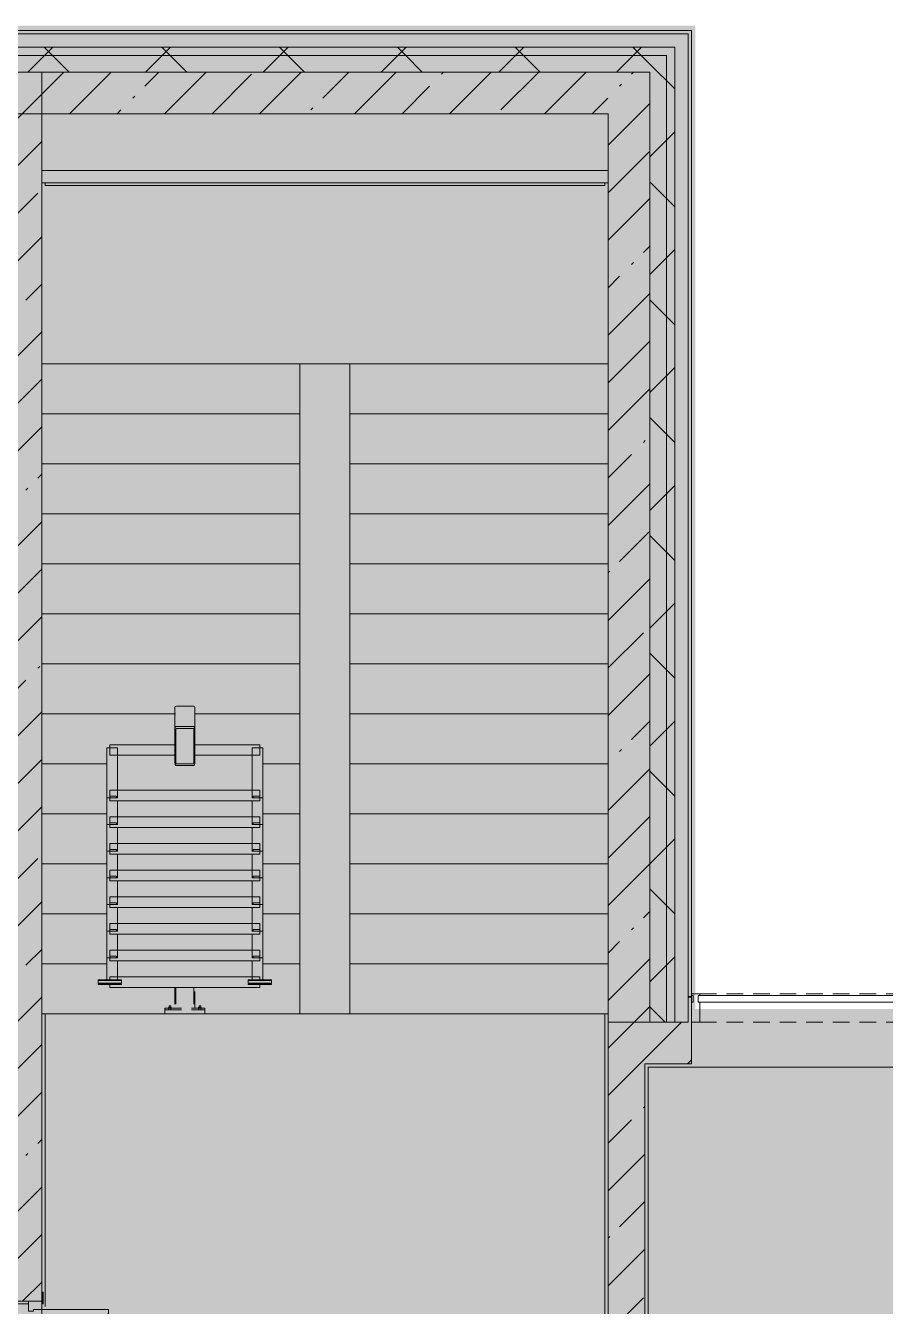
# Model space of a CAD drawing. Header units: millimetres. Extents: x 81469 to 281789, y -8553 to 29000.
# Drawn here: x 241918 to 247080, y 19695 to 27379 of the extents above; entities that cross this region are included whole.
import ezdxf

# ---------------------------------------------------------------- set-up
doc = ezdxf.new("R2010")
doc.units = ezdxf.units.MM
doc.linetypes.add('200_ШТРИХ__ш1_п0_6_', pattern=[160, 100, -60])
doc.layers.add('A-DETL-GENF-2', color=7, linetype='Continuous', lineweight=9, true_color=0xc0c0c0, transparency=0.4)
for name, color, linetype, lineweight in [('A-DETL-MBND', 7, '200_ШТРИХ__ш1_п0_6_', 9), ('A-GLAZ-3', 7, 'Continuous', 5), ('A-GLAZ-CWMG-2', 7, 'Continuous', 5), ('A-WALL-4', 7, 'Continuous', 5), ('I-WALL-2', 7, 'Continuous', 5)]:
    doc.layers.add(name, color=color, linetype=linetype, lineweight=lineweight)
for name, color, linetype, lineweight, true_color in [('A-DOOR-1', 7, 'Continuous', 5, 0xb7b7b7), ('A-DOOR-2', 7, 'Continuous', 5, 0xe2e2e2), ('A-DOOR-FRAM-1', 7, 'Continuous', 5, 0xe2e2e2), ('A-DOOR-FRAM-2', 7, 'Continuous', 5, 0xb7b7b7), ('A-FLOR-2', 7, 'Continuous', 5, 0xb7b7b7), ('A-GENM-2', 7, 'Continuous', 5, 0x737373), ('A-GLAZ-CWMG-3', 7, 'Continuous', 5, 0x737373), ('A-WALL-5', 7, 'Continuous', 5, 0x737373), ('A-WALL-6', 7, 'Continuous', 9, 0x737373), ('I-WALL-3', 7, 'Continuous', 5, 0x737373), ('S-STRS-1', 7, 'Continuous', 5, 0x737373)]:
    doc.layers.add(name, color=color, linetype=linetype, lineweight=lineweight, true_color=true_color)
pattern_1 = [(45, (152605.2, 0), (-353.5534, 353.5534), []), (135, (152605.2, 0), (-353.5534, -353.5534), [])]
pattern_2 = [(45, (152605.2, 0), (-285.1231, 285.1231), []), (45, (152890.3, 0), (-285.1231, 285.1231), [504.031, -100.806, 16.764, -84.042])]

# ---------------------------------------------------------------- blocks, each defined once
blk = doc.blocks.new('110_Дверь_СКБ_2Ст - Д-1_л_Лестничная клетка EIS60 2-32359692-3_5_3_птичка')
at = {"layer": 'A-DOOR-2'}
for points in [[(662.5, 125), (662.5, 1025), (612.5, 1025), (612.5, 125)], [(-587.5, 525), (-637.5, 525), (-637.5, 125), (-587.5, 125)], [(712.5, -125), (712.5, 45), (697.5, 45), (697.5, -125)]]:
    blk.add_hatch(color=256, dxfattribs=at).paths.add_polyline_path(points)
h = blk.add_hatch(color=256, dxfattribs=at)
h.paths.add_polyline_path([(712.5, 125), (662.5, 125), (662.5, 75), (652.5, 75), (652.5, 45), (712.5, 45)])
h.paths.add_polyline_path([(-627.5, 45), (-627.5, 75), (-637.5, 75), (-637.5, 125), (-687.5, 125), (-687.5, 45)])
at = {"layer": 'A-DOOR-FRAM-1'}
for points in [[(-672.5, 125), (-672.5, 133), (-742.5, 133), (-742.5, 125)], [(767.5, 125), (767.5, 133), (697.5, 133), (697.5, 125)], [(-672.5, -125), (-672.5, 45), (-687.5, 45), (-687.5, -125)], [(-672.5, -133), (-672.5, -125), (-742.5, -125), (-742.5, -133)], [(767.5, -133), (767.5, -125), (697.5, -125), (697.5, -133)]]:
    blk.add_hatch(color=256, dxfattribs=at).paths.add_polyline_path(points)
at = {"layer": 'A-DOOR-1'}
for p, q in [((662.5, 1025), (612.5, 1025)), ((612.5, 1025), (612.5, 125)), ((662.5, 125), (662.5, 1025)), ((-637.5, 525), (-637.5, 125)), ((-587.5, 525), (-637.5, 525)), ((-587.5, 125), (-587.5, 525)), ((-637.5, 125), (-587.5, 125)), ((612.5, 125), (662.5, 125))]:
    blk.add_line(p, q, dxfattribs=at)
for centre, radius, start, end in [((662.5, 125), 900, 90, 180), ((-637.5, 125), 400, 360, 90)]:
    blk.add_arc(centre, radius, start, end, dxfattribs=at)
at = {"layer": 'A-DOOR-FRAM-2'}
for p, q in [((-672.5, 133), (-742.5, 133)), ((-742.5, 133), (-742.5, 125)), ((-742.5, 125), (-672.5, 125)), ((-637.5, 125), (-687.5, 125)), ((-687.5, 125), (-687.5, 45)), ((-672.5, 125), (-672.5, 133)), ((-637.5, 75), (-637.5, 125)), ((662.5, 125), (662.5, 75)), ((712.5, 125), (662.5, 125)), ((767.5, 133), (697.5, 133)), ((697.5, 133), (697.5, 125)), ((697.5, 125), (767.5, 125)), ((712.5, 45), (712.5, 125)), ((767.5, 125), (767.5, 133)), ((-687.5, 45), (-627.5, 45)), ((-672.5, 45), (-687.5, 45)), ((-687.5, 45), (-687.5, -125)), ((-672.5, -125), (-672.5, 45)), ((-627.5, 75), (-637.5, 75)), ((-627.5, 45), (-627.5, 75)), ((662.5, 75), (652.5, 75)), ((652.5, 75), (652.5, 45)), ((652.5, 45), (712.5, 45)), ((712.5, 45), (697.5, 45)), ((697.5, 45), (697.5, -125)), ((712.5, -125), (712.5, 45)), ((-672.5, -125), (-742.5, -125)), ((-742.5, -125), (-742.5, -133)), ((-742.5, -133), (-672.5, -133)), ((-687.5, -125), (-672.5, -125)), ((-672.5, -133), (-672.5, -125)), ((697.5, -125), (712.5, -125)), ((767.5, -125), (697.5, -125)), ((697.5, -125), (697.5, -133)), ((697.5, -133), (767.5, -133)), ((767.5, -133), (767.5, -125))]:
    blk.add_line(p, q, dxfattribs=at)
blk = doc.blocks.new('PNS_Панель прямоугольная - Нр_Стекло - 40мм-22855911-3_5_3_птичка')
at = {"layer": 'A-GLAZ-3'}
h = blk.add_hatch(dxfattribs=at)
h.set_pattern_fill('FP_124', color=256, style=0, pattern_type=2)
h.set_pattern_definition([(45, (-94620, -21060), (-1414.214, 1414.214), [1000, -3000]), (45, (-95620, -21560), (-1414.214, 1414.214), [3000, -1000]), (45, (-93620, -22060), (-1414.214, 1414.214), [1000, -3000])])
h.paths.add_polyline_path([(770, -40), (770, 0), (-770, 0), (-770, -40), (760, -40)])
for p, q in [((-770, 0), (770, 0)), ((760, 0), (-770, 0)), ((-760, -40), (760, -40))]:
    blk.add_line(p, q, dxfattribs=at)
blk = doc.blocks.new('Прямоугольный импост - Импост структурный с накладкой - 170мм-22855901-3_5_3_птичка')
at = {"layer": 'A-DETL-MBND'}
for p, q in [((93360, 21560), (93360, 21570)), ((93360, 21570), (94880, 21570)), ((93360, 21400), (94880, 21400))]:
    blk.add_line(p, q, dxfattribs=at)
blk = doc.blocks.new('Анкер клиновой - Анкер клиновой МКТ В 10-10-16_85-22193208-3_5_3_птичка')
at = {"layer": 'A-DETL-MBND'}
for p, q in [((122191.4, 13788), (122191.4, 13784)), ((122207.4, 13788), (122191.4, 13788)), ((122191.4, 13788), (122207.4, 13788)), ((122194.4, 13798), (122194.4, 13784)), ((122204.4, 13798), (122194.4, 13798)), ((122194.4, 13798), (122204.4, 13798)), ((122204.4, 13784), (122204.4, 13798)), ((122207.4, 13784), (122207.4, 13788))]:
    blk.add_line(p, q, dxfattribs=at)
blk = doc.blocks.new('ОМ_Полоса_Трапеция прямоугольная_Прокат_ГОСТ 103-2006 - ОМ_Полоса_Трапеция прямоугольная_Прокат_ГОСТ 103-2006-21111644-3_5_3_птичка')
at = {"layer": 'A-GENM-2'}
for p, q in [((122699.4, 15046.5), (122699.4, 15056.5)), ((122699.4, 15056.5), (122739.4, 15056.5)), ((122739.4, 15046.5), (122699.4, 15046.5)), ((122739.4, 15056.5), (122739.4, 15046.5))]:
    blk.add_line(p, q, dxfattribs=at)
blk = doc.blocks.new('ОМ_Полоса_Трапеция прямоугольная_Прокат_ГОСТ 103-2006 - ОМ_Полоса_Трапеция прямоугольная_Прокат_ГОСТ 103-2006-V69-3_5_3_птичка')
at = {"layer": 'A-GENM-2'}
for p, q in [((122699.4, 14416.5), (122699.4, 14406.5)), ((122739.4, 14416.5), (122699.4, 14416.5)), ((122699.4, 14406.5), (122739.4, 14406.5)), ((122739.4, 14406.5), (122739.4, 14416.5))]:
    blk.add_line(p, q, dxfattribs=at)
blk = doc.blocks.new('ОМ_Полоса_Трапеция прямоугольная_Прокат_ГОСТ 103-2006 - ОМ_Полоса_Трапеция прямоугольная_Прокат_ГОСТ 103-2006-V70-3_5_3_птичка')
at = {"layer": 'A-GENM-2'}
for p, q in [((122699.4, 14256.5), (122699.4, 14246.5)), ((122739.4, 14256.5), (122699.4, 14256.5)), ((122699.4, 14246.5), (122739.4, 14246.5)), ((122739.4, 14246.5), (122739.4, 14256.5))]:
    blk.add_line(p, q, dxfattribs=at)
blk = doc.blocks.new('ОМ_Полоса_Трапеция прямоугольная_Прокат_ГОСТ 103-2006 - ОМ_Полоса_Трапеция прямоугольная_Прокат_ГОСТ 103-2006-V71-3_5_3_птичка')
at = {"layer": 'A-GENM-2'}
for p, q in [((122699.4, 14096.5), (122699.4, 14086.5)), ((122739.4, 14096.5), (122699.4, 14096.5)), ((122699.4, 14086.5), (122739.4, 14086.5)), ((122739.4, 14086.5), (122739.4, 14096.5))]:
    blk.add_line(p, q, dxfattribs=at)
blk = doc.blocks.new('ОМ_Полоса_Прокат_ГОСТ 103-2006 - ОМ_Полоса_Прокат_ГОСТ 103-2006-22193251-3_5_3_птичка')
at = {"layer": 'A-GENM-2'}
for p, q in [((122809.4, 13929.5), (122669.4, 13929.5)), ((122669.4, 13929.5), (122669.4, 13926.5)), ((122669.4, 13926.5), (122809.4, 13926.5)), ((122809.4, 13926.5), (122809.4, 13929.5))]:
    blk.add_line(p, q, dxfattribs=at)
blk = doc.blocks.new('ОМ_Полоса_Прокат_ГОСТ 103-2006 - ОМ_Полоса_Прокат_ГОСТ 103-2006-22193252-3_5_3_птичка')
at = {"layer": 'A-GENM-2'}
for p, q in [((122669.4, 13954.2), (122669.4, 13950.8)), ((122809.4, 13954.2), (122669.4, 13954.2)), ((122669.4, 13950.8), (122809.4, 13950.8)), ((122669.4, 13933.9), (122669.4, 13950.8)), ((122809.4, 13933.9), (122669.4, 13933.9)), ((122809.4, 13950.8), (122809.4, 13954.2)), ((122809.4, 13950.8), (122809.4, 13933.9))]:
    blk.add_line(p, q, dxfattribs=at)
blk = doc.blocks.new('ОМ_Полоса_Трапеция прямоугольная_Прокат_ГОСТ 103-2006 - ОМ_Полоса_Трапеция прямоугольная_Прокат_ГОСТ 103-2006-21111686-3_5_3_птичка')
at = {"layer": 'A-GENM-2'}
for p, q in [((121839.4, 15056.5), (121879.4, 15056.5)), ((121839.4, 15046.5), (121839.4, 15056.5)), ((121879.4, 15046.5), (121839.4, 15046.5)), ((121879.4, 15056.5), (121879.4, 15046.5))]:
    blk.add_line(p, q, dxfattribs=at)
blk = doc.blocks.new('ОМ_Полоса_Трапеция прямоугольная_Прокат_ГОСТ 103-2006 - ОМ_Полоса_Трапеция прямоугольная_Прокат_ГОСТ 103-2006-V72-3_5_3_птичка')
at = {"layer": 'A-GENM-2'}
for p, q in [((121879.4, 14416.5), (121839.4, 14416.5)), ((121839.4, 14416.5), (121839.4, 14406.5)), ((121839.4, 14406.5), (121879.4, 14406.5)), ((121879.4, 14406.5), (121879.4, 14416.5))]:
    blk.add_line(p, q, dxfattribs=at)
blk = doc.blocks.new('ОМ_Полоса_Трапеция прямоугольная_Прокат_ГОСТ 103-2006 - ОМ_Полоса_Трапеция прямоугольная_Прокат_ГОСТ 103-2006-V73-3_5_3_птичка')
at = {"layer": 'A-GENM-2'}
for p, q in [((121879.4, 14256.5), (121839.4, 14256.5)), ((121839.4, 14256.5), (121839.4, 14246.5)), ((121839.4, 14246.5), (121879.4, 14246.5)), ((121879.4, 14246.5), (121879.4, 14256.5))]:
    blk.add_line(p, q, dxfattribs=at)
blk = doc.blocks.new('ОМ_Полоса_Трапеция прямоугольная_Прокат_ГОСТ 103-2006 - ОМ_Полоса_Трапеция прямоугольная_Прокат_ГОСТ 103-2006-V74-3_5_3_птичка')
at = {"layer": 'A-GENM-2'}
for p, q in [((121879.4, 14096.5), (121839.4, 14096.5)), ((121839.4, 14096.5), (121839.4, 14086.5)), ((121839.4, 14086.5), (121879.4, 14086.5)), ((121879.4, 14086.5), (121879.4, 14096.5))]:
    blk.add_line(p, q, dxfattribs=at)
blk = doc.blocks.new('ОМ_Полоса_Прокат_ГОСТ 103-2006 - ОМ_Полоса_Прокат_ГОСТ 103-2006-22193295-3_5_3_птичка')
at = {"layer": 'A-GENM-2'}
for p, q in [((121909.4, 13929.5), (121769.4, 13929.5)), ((121769.4, 13929.5), (121769.4, 13926.5)), ((121769.4, 13926.5), (121909.4, 13926.5)), ((121909.4, 13926.5), (121909.4, 13929.5))]:
    blk.add_line(p, q, dxfattribs=at)
blk = doc.blocks.new('ОМ_Полоса_Прокат_ГОСТ 103-2006 - ОМ_Полоса_Прокат_ГОСТ 103-2006-22193296-3_5_3_птичка')
at = {"layer": 'A-GENM-2'}
for p, q in [((121909.4, 13954.2), (121769.4, 13954.2)), ((121769.4, 13954.2), (121769.4, 13950.8)), ((121769.4, 13950.8), (121909.4, 13950.8)), ((121769.4, 13933.9), (121769.4, 13950.8)), ((121909.4, 13933.9), (121769.4, 13933.9)), ((121909.4, 13950.8), (121909.4, 13954.2)), ((121909.4, 13950.8), (121909.4, 13933.9))]:
    blk.add_line(p, q, dxfattribs=at)
blk = doc.blocks.new('ОМ_Нижняя опорная пятка1 - ОМ_Нижняя опорная пятка-21111576-3_5_3_птичка')
at = {"layer": 'A-DETL-MBND'}
for p, q in [((-96, -10), (-96, 0)), ((-84, -10), (-84, 0)), ((84, -10), (84, 0)), ((96, -10), (96, 0))]:
    blk.add_line(p, q, dxfattribs=at)
blk = doc.blocks.new('ОМ_Труба_ГОСТ 8639-82 - ОМ_Труба_ГОСТ 8639-82-21111694-3_5_3_птичка')
at = {"layer": 'A-GENM-2'}
for p, q in [((122229.4, 15590.5), (122229.4, 15456.5)), ((122238.4, 15595.1), (122340.4, 15595.1)), ((122349.4, 15456.5), (122349.4, 15590.5)), ((122229.4, 15256.4), (122229.4, 15456.5)), ((122235.4, 15456.5), (122235.4, 15256.4)), ((122238.4, 15474.2), (122340.4, 15474.2)), ((122340.4, 15462.4), (122238.4, 15462.4)), ((122343.4, 15256.4), (122343.4, 15456.5)), ((122349.4, 15456.5), (122349.4, 15256.4)), ((122238.4, 15250.5), (122340.4, 15250.5)), ((122340.4, 15238.8), (122238.4, 15238.8))]:
    blk.add_line(p, q, dxfattribs=at)
at = {"layer": 'A-GENM-2', "flags": 128}
for points in [[(122229.4, 15456.5), (122229.6, 15460), (122230.1, 15463.3), (122231, 15466.3), (122232.1, 15469), (122233.4, 15471.2), (122235, 15472.8), (122236.7, 15473.8), (122238.4, 15474.2)], [(122238.4, 15462.4), (122237.9, 15462.3), (122237.3, 15461.9), (122236.8, 15461.4), (122236.3, 15460.7), (122235.9, 15459.8), (122235.7, 15458.8), (122235.5, 15457.7), (122235.4, 15456.5)], [(122340.4, 15474.2), (122342.2, 15473.8), (122343.9, 15472.8), (122345.4, 15471.2), (122346.8, 15469), (122347.9, 15466.3), (122348.8, 15463.3), (122349.3, 15460), (122349.4, 15456.5)], [(122343.4, 15456.5), (122343.4, 15457.7), (122343.2, 15458.8), (122342.9, 15459.8), (122342.6, 15460.7), (122342.1, 15461.4), (122341.6, 15461.9), (122341, 15462.3), (122340.4, 15462.4)], [(122238.4, 15238.8), (122236.7, 15239.1), (122235, 15240.1), (122233.4, 15241.8), (122232.1, 15243.9), (122231, 15246.6), (122230.1, 15249.7), (122229.6, 15253), (122229.4, 15256.4)], [(122235.4, 15256.4), (122235.5, 15255.3), (122235.7, 15254.2), (122235.9, 15253.2), (122236.3, 15252.3), (122236.8, 15251.5), (122237.3, 15251), (122237.9, 15250.7), (122238.4, 15250.5)], [(122349.4, 15256.4), (122349.3, 15253), (122348.8, 15249.7), (122347.9, 15246.6), (122346.8, 15243.9), (122345.4, 15241.8), (122343.9, 15240.1), (122342.2, 15239.1), (122340.4, 15238.8)], [(122340.4, 15250.5), (122341, 15250.7), (122341.6, 15251), (122342.1, 15251.5), (122342.6, 15252.3), (122342.9, 15253.2), (122343.2, 15254.2), (122343.4, 15255.3), (122343.4, 15256.4)]]:
    blk.add_lwpolyline(points, dxfattribs=at)
at = {"layer": 'A-GENM-2'}
for centre, major_axis, start_param, end_param in [((122238.4, 15590.5), (9, 0), 1.570796, 3.141593), ((122238.4, 15538.5), (9, 0), 3.141593, 3.665191), ((122340.4, 15590.5), (9, 0), 0, 1.570796), ((122340.4, 15538.5), (-9, 0), 2.617994, 3.141593)]:
    blk.add_ellipse(centre, major_axis=major_axis, ratio=0.509802, start_param=start_param, end_param=end_param, dxfattribs=at)
blk = doc.blocks.new('ОМ_Уголок_ГОСТ 8509-93 - ОМ_Уголок_ГОСТ 8509-93-22194532-3_5_3_птичка')
at = {"layer": 'A-GENM-2'}
for p, q in [((0, 45.2), (0, -17.8)), ((390, 45.2), (0, 45.2)), ((900, 45.2), (510, 45.2)), ((900, -17.8), (900, 45.2)), ((0, -17.8), (390, -17.8)), ((510, -17.8), (900, -17.8))]:
    blk.add_line(p, q, dxfattribs=at)
blk = doc.blocks.new('ОМ_Уголок_ГОСТ 8509-93 - ОМ_Уголок_ГОСТ 8509-93-V75-3_5_3_птичка')
at = {"layer": 'A-GENM-2'}
for p, q in [((0, 45.2), (0, -17.8)), ((900, 45.2), (0, 45.2)), ((900, -17.8), (900, 45.2)), ((0, -17.8), (900, -17.8))]:
    blk.add_line(p, q, dxfattribs=at)
blk = doc.blocks.new('ОМ_Уголок_ГОСТ 8509-93 - ОМ_Уголок_ГОСТ 8509-93-22194533-3_5_3_птичка')
at = {"layer": 'A-GENM-2'}
for p, q in [((0, 45.2), (0, -17.8)), ((300, 45.2), (0, 45.2)), ((300, -17.8), (300, 45.2)), ((0, -17.8), (300, -17.8))]:
    blk.add_line(p, q, dxfattribs=at)
blk = doc.blocks.new('ОМ_Уголок_ГОСТ 8509-93 - ОМ_Уголок_ГОСТ 8509-93-V76-3_5_3_птичка')
at = {"layer": 'A-GENM-2'}
for p, q in [((0, 45.2), (0, -17.8)), ((142.2, 45.2), (0, 45.2)), ((0, -17.8), (160, -17.8))]:
    blk.add_line(p, q, dxfattribs=at)
blk = doc.blocks.new('ОМ_Уголок_ГОСТ 8509-93 - ОМ_Уголок_ГОСТ 8509-93-V77-3_5_3_птичка')
at = {"layer": 'A-GENM-2'}
for p, q in [((300, 45.2), (157.8, 45.2)), ((300, -17.8), (300, 45.2)), ((140, -17.8), (300, -17.8))]:
    blk.add_line(p, q, dxfattribs=at)
blk = doc.blocks.new('ОМ_Уголок_ГОСТ 8509-93 - ОМ_Уголок_ГОСТ 8509-93-V125-3_5_3_птичка')
at = {"layer": 'A-GENM-2'}
for p, q in [((0, 45.2), (0, 27.8)), ((900, 45.2), (0, 45.2)), ((0, 7.4), (0, -17.8)), ((900, 27.8), (900, 45.2)), ((900, -17.8), (900, 6.6)), ((0, -17.8), (900, -17.8))]:
    blk.add_line(p, q, dxfattribs=at)
blk = doc.blocks.new('ОМ_Уголок_ГОСТ 8509-93 - ОМ_Уголок_ГОСТ 8509-93-V126-3_5_3_птичка')
at = {"layer": 'A-GENM-2'}
for p, q in [((0, 45.2), (0, -17.8)), ((6.6, 45.2), (0, 45.2)), ((142.2, 45.2), (27.8, 45.2)), ((0, -17.8), (6.6, -17.8)), ((27.8, -17.8), (160, -17.8))]:
    blk.add_line(p, q, dxfattribs=at)
blk = doc.blocks.new('ОМ_Уголок_ГОСТ 8509-93 - ОМ_Уголок_ГОСТ 8509-93-V80-3_5_3_птичка')
at = {"layer": 'A-GENM-2'}
for p, q in [((272.2, 45.2), (157.8, 45.2)), ((300, 45.2), (292.6, 45.2)), ((300, -17.8), (300, 45.2)), ((140, -17.8), (272.2, -17.8)), ((292.6, -17.8), (300, -17.8))]:
    blk.add_line(p, q, dxfattribs=at)
blk = doc.blocks.new('ОМ_Труба_ГОСТ 8639-82 - ОМ_Труба_ГОСТ 8639-82-21111710-3_5_3_птичка')
at = {"layer": 'A-DETL-MBND'}
for p, q in [((122229.4, 13908.7), (122229.4, 13784)), ((122235.4, 13908.7), (122235.4, 13784)), ((122343.4, 13908.7), (122343.4, 13784)), ((122349.4, 13784), (122349.4, 13908.7))]:
    blk.add_line(p, q, dxfattribs=at)
blk = doc.blocks.new('ОМ_Уголок_ГОСТ 8510-86 - ОМ_Уголок_ГОСТ 8510-86-21111720-3_5_3_птичка')
at = {"layer": 'A-DETL-MBND'}
for p, q in [((0, 34), (0, 0)), ((0, 10), (240, 10)), ((0, 0), (240, 0)), ((240, 0), (240, 34))]:
    blk.add_line(p, q, dxfattribs=at)
blk = doc.blocks.new('Прямоугольный импост - Импост структурный с накладкой - 170мм-22854979-3_5_3_птичка')
at = {"layer": 'A-GLAZ-CWMG-2'}
for p, q in [((-50, 81), (-50, 40)), ((-50, 40), (-40, 40)), ((-40, 0), (-50, 0)), ((-50, 0), (-50, -10)), ((-40, 40), (-40, 0)), ((-50, -10), (-23, -10))]:
    blk.add_line(p, q, dxfattribs=at)
at = {"layer": 'A-GLAZ-CWMG-3'}
for p, q in [((0, 160), (-50, 160)), ((-50, 160), (-50, 81)), ((0, 40), (0, 160)), ((-10, 0), (-10, 40)), ((-10, 40), (0, 40)), ((0, 0), (-10, 0)), ((0, -10), (0, 0)), ((-23, -10), (0, -10))]:
    blk.add_line(p, q, dxfattribs=at)
blk = doc.blocks.new('Зашивка приборов отопления39 - Зашивка приборов отопления-33325432-3_5_3_птичка')
at = {"layer": 'A-WALL-5'}
for p, q in [((120704.7, 17931.2), (124104.7, 17931.2)), ((124104.7, 17931.2), (120704.7, 17931.2)), ((120704.7, 17856.2), (124104.7, 17856.2))]:
    blk.add_line(p, q, dxfattribs=at)

msp = doc.modelspace()

# ---------------------------------------------------------------- hatches: boundary and pattern name
at = {"layer": 'A-DETL-GENF-2'}
msp.add_hatch(color=256, dxfattribs=at).paths.add_polyline_path([(277838.2, -258), (277838.2, 21479), (245938.2, 21479), (245938.2, 27379), (237175.2, 27379), (237175.2, 10208.3), (241815.2, 10208.3), (241815.2, -258), (276592.8, -258)])
at = {"layer": 'A-WALL-4'}
h = msp.add_hatch(dxfattribs=at)
h.set_pattern_fill('FP_60', color=256, style=0, pattern_type=2)
h.set_pattern_definition(pattern_1)
h.paths.add_polyline_path([(245765.2, 27200), (245815.2, 27200), (245815.2, 27250), (237175.2, 27250), (237175.2, 27200), (244897.8, 27200)])
h = msp.add_hatch(dxfattribs=at)
h.set_pattern_fill('FP_60', color=256, style=0, pattern_type=2)
h.set_pattern_definition(pattern_1)
h.paths.add_polyline_path([(245665.2, 27100), (245765.2, 27100), (245765.2, 27200), (237175.2, 27200), (237175.2, 27100), (244897.8, 27100)])
h = msp.add_hatch(dxfattribs=at)
h.set_pattern_fill('FP_60', color=256, style=0, pattern_type=2)
h.set_pattern_definition(pattern_1)
h.paths.add_polyline_path([(245765.2, 21400), (245815.2, 21400), (245815.2, 27200), (245765.2, 27200), (245765.2, 21479)])
h = msp.add_hatch(dxfattribs=at)
h.set_pattern_fill('FP_60', color=256, style=0, pattern_type=2)
h.set_pattern_definition(pattern_1)
h.paths.add_polyline_path([(245665.2, 21400), (245765.2, 21400), (245765.2, 27100), (245665.2, 27100), (245665.2, 21479)])
h = msp.add_hatch(dxfattribs=at)
h.set_pattern_fill('FP_60', color=256, style=0, pattern_type=2)
h.set_pattern_definition(pattern_1)
h.paths.add_polyline_path([(277685.2, 21400), (277835.2, 21400), (277835.2, 21479), (272755.4, 21479), (272755.4, 21400), (277435.2, 21400)])
h.paths.add_polyline_path([(271855.4, 21400), (271855.4, 21479), (270505.6, 21479), (270505.6, 21400), (270999.5, 21400)])
h.paths.add_polyline_path([(258880.9, 21400), (259455.6, 21400), (259455.6, 21479), (258155.4, 21479), (258155.4, 21400), (258655.2, 21400)])
h.paths.add_polyline_path([(260355.6, 21400), (261655.6, 21400), (261655.6, 21479), (260355.6, 21479)])
h.paths.add_polyline_path([(245909.3, 21400), (245915.2, 21400), (245915.2, 21550), (245895.2, 21550), (245895.2, 21400)])
h.paths.add_polyline_path([(262555.6, 21400), (263855.2, 21400), (263855.2, 21479), (262555.6, 21479)])
h.paths.add_polyline_path([(266155.2, 21400), (267305.6, 21400), (267305.6, 21479), (266155.2, 21479)])
h.paths.add_polyline_path([(268735.6, 21400), (269605.6, 21400), (269605.6, 21479), (268735.6, 21479)])
h.paths.add_polyline_path([(249215.2, 21400), (253755.2, 21400), (253755.2, 21479), (249215.2, 21479)])
h.paths.add_polyline_path([(256055.2, 21400), (257255.4, 21400), (257255.4, 21479), (256055.2, 21479)])
at = {"layer": 'I-WALL-2'}
h = msp.add_hatch(dxfattribs=at)
h.set_pattern_fill('FP_56', color=256, style=0, pattern_type=2)
h.set_pattern_definition(pattern_2)
h.paths.add_polyline_path([(245415.2, 26850), (245415.2, 27100), (241740.2, 27100), (241740.2, 26850), (244897.8, 26850)])
h = msp.add_hatch(dxfattribs=at)
h.set_pattern_fill('FP_56', color=256, style=0, pattern_type=2)
h.set_pattern_definition(pattern_2)
h.paths.add_polyline_path([(241765.2, 17270), (242015.2, 17270), (242015.2, 18325), (241765.2, 18325), (241765.2, 18162.4)])
h.paths.add_polyline_path([(241765.2, 19725), (242015.2, 19725), (242015.2, 27100), (241765.2, 27100), (241765.2, 19750)])
h = msp.add_hatch(dxfattribs=at)
h.set_pattern_fill('FP_56', color=256, style=0, pattern_type=2)
h.set_pattern_definition(pattern_2)
h.paths.add_polyline_path([(245415.2, 21400), (245665.2, 21400), (245665.2, 27100), (245415.2, 27100), (245415.2, 21479)])
h = msp.add_hatch(dxfattribs=at)
h.set_pattern_fill('FP_56', color=256, style=0, pattern_type=2)
h.set_pattern_definition(pattern_2)
h.paths.add_polyline_path([(245635.2, 17270), (245635.2, 21400), (245415.2, 21400), (245415.2, 17270)])
h = msp.add_hatch(dxfattribs=at)
h.set_pattern_fill('FP_56', color=256, style=0, pattern_type=2)
h.set_pattern_definition(pattern_2)
h.paths.add_polyline_path([(249215.2, 21150), (253185.2, 21150), (253185.2, 21400), (249215.2, 21400)])
h.paths.add_polyline_path([(245830, 21150), (245915.2, 21150), (245915.2, 21400), (245635.2, 21400), (245635.2, 21150), (245817.8, 21150)])

# ---------------------------------------------------------------- linework, layer by layer
at = {"layer": 'A-FLOR-2'}
for p, q in [((242035.2, 26435), (242035.2, 26420)), ((245395.2, 26420), (245395.2, 26435)), ((242035.2, 26420), (245395.2, 26420)), ((245415.2, 21450), (242015.2, 21450)), ((242036.2, 21450), (242036.2, 19694.6)), ((245395.2, 17870), (245395.2, 21450)), ((245655.2, 21130), (245655.2, 13628)), ((247485.2, 21130), (245655.2, 21130))]:
    msp.add_line(p, q, dxfattribs=at)
at = {"layer": 'A-WALL-5'}
for p, q in [((245915.2, 27350), (232955.2, 27350)), ((245915.2, 21400), (245915.2, 27350)), ((233255.2, 27100), (245415.2, 27100))]:
    msp.add_line(p, q, dxfattribs=at)
at = {"layer": 'A-WALL-6'}
for p, q in [((245895.2, 27330), (232955.2, 27330)), ((245895.2, 21400), (245895.2, 27330)), ((245815.2, 27250), (232955.2, 27250)), ((245815.2, 21400), (245815.2, 27250)), ((245765.2, 27200), (237441, 27200)), ((245765.2, 21400), (245765.2, 27200)), ((245665.2, 21400), (245665.2, 27100)), ((245915.2, 21553), (245895.2, 21553)), ((245915.2, 21550), (245895.2, 21550)), ((245665.2, 21400), (245895.2, 21400))]:
    msp.add_line(p, q, dxfattribs=at)
at = {"layer": 'I-WALL-3'}
for p, q in [((245415.2, 27100), (241740.2, 27100)), ((242015.2, 19780), (242015.2, 27100)), ((245665.2, 27100), (245415.2, 27100)), ((241740.2, 26850), (245415.2, 26850)), ((245415.2, 26850), (245415.2, 17850)), ((245665.2, 21400), (245415.2, 21400)), ((245915.2, 21150), (245915.2, 21400)), ((245635.2, 21150), (245915.2, 21150)), ((245635.2, 13628), (245635.2, 21150))]:
    msp.add_line(p, q, dxfattribs=at)
at = {"layer": 'S-STRS-1'}
for p, q in [((242015.2, 25350), (243565.2, 25350)), ((242015.2, 25350), (243565.2, 25350)), ((243565.2, 25350), (243865.2, 25350)), ((243565.2, 25050), (243565.2, 25350)), ((245415.2, 25350), (243865.2, 25350)), ((243865.2, 25350), (243865.2, 25050)), ((245415.2, 25350), (243865.2, 25350)), ((242015.2, 25050), (243565.2, 25050)), ((242015.2, 25050), (243565.2, 25050)), ((243565.2, 24750), (243565.2, 25050)), ((243865.2, 25050), (243865.2, 24750)), ((245415.2, 25050), (243865.2, 25050)), ((245415.2, 25050), (243865.2, 25050)), ((242015.2, 24750), (243565.2, 24750)), ((242015.2, 24750), (243565.2, 24750)), ((243565.2, 24450), (243565.2, 24750)), ((243865.2, 24750), (243865.2, 24450)), ((245415.2, 24750), (243865.2, 24750)), ((245415.2, 24750), (243865.2, 24750)), ((242015.2, 24450), (243565.2, 24450)), ((242015.2, 24450), (243565.2, 24450)), ((243565.2, 24150), (243565.2, 24450)), ((243865.2, 24450), (243865.2, 24150)), ((245415.2, 24450), (243865.2, 24450)), ((245415.2, 24450), (243865.2, 24450)), ((242015.2, 24150), (243565.2, 24150)), ((242015.2, 24150), (243565.2, 24150)), ((243565.2, 23850), (243565.2, 24150)), ((243865.2, 24150), (243865.2, 23850)), ((245415.2, 24150), (243865.2, 24150)), ((245415.2, 24150), (243865.2, 24150)), ((242015.2, 23850), (243565.2, 23850)), ((242015.2, 23850), (243565.2, 23850)), ((243565.2, 23550), (243565.2, 23850)), ((243865.2, 23850), (243865.2, 23550)), ((245415.2, 23850), (243865.2, 23850)), ((245415.2, 23850), (243865.2, 23850)), ((242015.2, 23550), (243565.2, 23550)), ((242015.2, 23550), (243565.2, 23550)), ((243565.2, 23250), (243565.2, 23550)), ((243865.2, 23550), (243865.2, 23250)), ((245415.2, 23550), (243865.2, 23550)), ((245415.2, 23550), (243865.2, 23550)), ((242015.2, 23250), (242817.5, 23250)), ((242015.2, 23250), (242817.5, 23250)), ((242931.2, 23250), (243565.2, 23250)), ((242931.2, 23250), (243565.2, 23250)), ((243565.2, 22950), (243565.2, 23250)), ((243865.2, 23250), (243865.2, 22950)), ((245415.2, 23250), (243865.2, 23250)), ((245415.2, 23250), (243865.2, 23250)), ((242015.2, 22950), (242406.5, 22950)), ((242015.2, 22950), (242406.5, 22950)), ((243342.1, 22950), (243565.2, 22950)), ((243342.1, 22950), (243565.2, 22950)), ((243565.2, 22650), (243565.2, 22950)), ((243865.2, 22950), (243865.2, 22650)), ((245415.2, 22950), (243865.2, 22950)), ((245415.2, 22950), (243865.2, 22950)), ((242015.2, 22650), (242406.5, 22650)), ((242015.2, 22650), (242406.5, 22650)), ((243342.1, 22650), (243565.2, 22650)), ((243342.1, 22650), (243565.2, 22650)), ((243565.2, 22350), (243565.2, 22650)), ((243865.2, 22650), (243865.2, 22350)), ((245415.2, 22650), (243865.2, 22650)), ((245415.2, 22650), (243865.2, 22650)), ((242015.2, 22350), (242406.5, 22350)), ((242015.2, 22350), (242406.5, 22350)), ((243342.1, 22350), (243565.2, 22350)), ((243342.1, 22350), (243565.2, 22350)), ((243565.2, 22050), (243565.2, 22350)), ((243865.2, 22350), (243865.2, 22050)), ((245415.2, 22350), (243865.2, 22350)), ((245415.2, 22350), (243865.2, 22350)), ((242015.2, 22050), (242406.5, 22050)), ((242015.2, 22050), (242406.5, 22050)), ((243342.1, 22050), (243565.2, 22050)), ((243342.1, 22050), (243565.2, 22050)), ((243565.2, 21750), (243565.2, 22050)), ((243865.2, 22050), (243865.2, 21750)), ((245415.2, 22050), (243865.2, 22050)), ((245415.2, 22050), (243865.2, 22050)), ((242015.2, 21750), (242406.5, 21750)), ((242015.2, 21750), (242406.5, 21750)), ((243342.1, 21750), (243565.2, 21750)), ((243342.1, 21750), (243565.2, 21750)), ((243565.2, 21450), (243565.2, 21750)), ((243865.2, 21750), (243865.2, 21450)), ((245415.2, 21750), (243865.2, 21750)), ((245415.2, 21750), (243865.2, 21750)), ((245415.2, 21450), (243865.2, 21450))]:
    msp.add_line(p, q, dxfattribs=at)

# ---------------------------------------------------------------- block references
at = {"layer": 'A-DETL-MBND'}
for name, p in [('ОМ_Труба_ГОСТ 8639-82 - ОМ_Труба_ГОСТ 8639-82-21111710-3_5_3_птичка', (120584.9, 7700)), ('Прямоугольный импост - Импост структурный с накладкой - 170мм-22855901-3_5_3_птичка', (152605.2, 0)), ('Анкер клиновой - Анкер клиновой МКТ В 10-10-16_85-22193208-3_5_3_птичка', (120584.9, 7700)), ('ОМ_Нижняя опорная пятка1 - ОМ_Нижняя опорная пятка-21111576-3_5_3_птичка', (242874.3, 21484)), ('Анкер клиновой - Анкер клиновой МКТ В 10-10-16_85-22193208-3_5_3_птичка', (120764.9, 7700))]:
    msp.add_blockref(name, p, dxfattribs=at)
at = {"layer": 'A-DETL-MBND', "extrusion": (0, 0, -1), "rotation": 180}
msp.add_blockref('ОМ_Уголок_ГОСТ 8510-86 - ОМ_Уголок_ГОСТ 8510-86-21111720-3_5_3_птичка', (-242754.3, 21484), dxfattribs=at)
at = {"layer": 'A-DOOR-1', "rotation": 269.9999999999998}
msp.add_blockref('110_Дверь_СКБ_2Ст - Д-1_л_Лестничная клетка EIS60 2-32359692-3_5_3_птичка', (241890.2, 19037.5), dxfattribs=at)
at = {"layer": 'A-GENM-2'}
for name, p in [('ОМ_Труба_ГОСТ 8639-82 - ОМ_Труба_ГОСТ 8639-82-21111694-3_5_3_птичка', (120584.9, 7700)), ('ОМ_Полоса_Трапеция прямоугольная_Прокат_ГОСТ 103-2006 - ОМ_Полоса_Трапеция прямоугольная_Прокат_ГОСТ 103-2006-21111686-3_5_3_птичка', (120584.9, 7700)), ('ОМ_Полоса_Трапеция прямоугольная_Прокат_ГОСТ 103-2006 - ОМ_Полоса_Трапеция прямоугольная_Прокат_ГОСТ 103-2006-21111644-3_5_3_птичка', (120584.9, 7700)), ('ОМ_Полоса_Трапеция прямоугольная_Прокат_ГОСТ 103-2006 - ОМ_Полоса_Трапеция прямоугольная_Прокат_ГОСТ 103-2006-21111686-3_5_3_птичка', (120584.9, 7540)), ('ОМ_Полоса_Трапеция прямоугольная_Прокат_ГОСТ 103-2006 - ОМ_Полоса_Трапеция прямоугольная_Прокат_ГОСТ 103-2006-21111644-3_5_3_птичка', (120584.9, 7540)), ('ОМ_Полоса_Трапеция прямоугольная_Прокат_ГОСТ 103-2006 - ОМ_Полоса_Трапеция прямоугольная_Прокат_ГОСТ 103-2006-21111686-3_5_3_птичка', (120584.9, 7380)), ('ОМ_Полоса_Трапеция прямоугольная_Прокат_ГОСТ 103-2006 - ОМ_Полоса_Трапеция прямоугольная_Прокат_ГОСТ 103-2006-21111644-3_5_3_птичка', (120584.9, 7380)), ('ОМ_Полоса_Трапеция прямоугольная_Прокат_ГОСТ 103-2006 - ОМ_Полоса_Трапеция прямоугольная_Прокат_ГОСТ 103-2006-21111686-3_5_3_птичка', (120584.9, 7220)), ('ОМ_Полоса_Трапеция прямоугольная_Прокат_ГОСТ 103-2006 - ОМ_Полоса_Трапеция прямоугольная_Прокат_ГОСТ 103-2006-21111644-3_5_3_птичка', (120584.9, 7220)), ('ОМ_Полоса_Трапеция прямоугольная_Прокат_ГОСТ 103-2006 - ОМ_Полоса_Трапеция прямоугольная_Прокат_ГОСТ 103-2006-V72-3_5_3_птичка', (120584.9, 7700)), ('ОМ_Полоса_Трапеция прямоугольная_Прокат_ГОСТ 103-2006 - ОМ_Полоса_Трапеция прямоугольная_Прокат_ГОСТ 103-2006-V69-3_5_3_птичка', (120584.9, 7700)), ('ОМ_Полоса_Трапеция прямоугольная_Прокат_ГОСТ 103-2006 - ОМ_Полоса_Трапеция прямоугольная_Прокат_ГОСТ 103-2006-V73-3_5_3_птичка', (120584.9, 7700)), ('ОМ_Полоса_Трапеция прямоугольная_Прокат_ГОСТ 103-2006 - ОМ_Полоса_Трапеция прямоугольная_Прокат_ГОСТ 103-2006-V70-3_5_3_птичка', (120584.9, 7700)), ('ОМ_Полоса_Трапеция прямоугольная_Прокат_ГОСТ 103-2006 - ОМ_Полоса_Трапеция прямоугольная_Прокат_ГОСТ 103-2006-V74-3_5_3_птичка', (120584.9, 7700)), ('ОМ_Полоса_Трапеция прямоугольная_Прокат_ГОСТ 103-2006 - ОМ_Полоса_Трапеция прямоугольная_Прокат_ГОСТ 103-2006-V71-3_5_3_птичка', (120584.9, 7700)), ('ОМ_Полоса_Прокат_ГОСТ 103-2006 - ОМ_Полоса_Прокат_ГОСТ 103-2006-22193296-3_5_3_птичка', (120584.9, 7700)), ('ОМ_Полоса_Прокат_ГОСТ 103-2006 - ОМ_Полоса_Прокат_ГОСТ 103-2006-22193295-3_5_3_птичка', (120584.9, 7700)), ('ОМ_Полоса_Прокат_ГОСТ 103-2006 - ОМ_Полоса_Прокат_ГОСТ 103-2006-22193252-3_5_3_птичка', (120584.9, 7700)), ('ОМ_Полоса_Прокат_ГОСТ 103-2006 - ОМ_Полоса_Прокат_ГОСТ 103-2006-22193251-3_5_3_птичка', (120584.9, 7700))]:
    msp.add_blockref(name, p, dxfattribs=at)
at = {"layer": 'A-GENM-2', "extrusion": (0, 0, -1)}
for name, p, rotation in [('ОМ_Уголок_ГОСТ 8509-93 - ОМ_Уголок_ГОСТ 8509-93-22194532-3_5_3_птичка', (-242424.3, 23046.5), 180), ('ОМ_Уголок_ГОСТ 8509-93 - ОМ_Уголок_ГОСТ 8509-93-22194533-3_5_3_птичка', (-242424.3, 22746.5), 90.00000000000064), ('ОМ_Уголок_ГОСТ 8509-93 - ОМ_Уголок_ГОСТ 8509-93-22194533-3_5_3_птичка', (-243324.3, 23046.5), 270.0000000000008), ('ОМ_Уголок_ГОСТ 8509-93 - ОМ_Уголок_ГОСТ 8509-93-V76-3_5_3_птичка', (-242424.3, 22586.5), 90.00000000000064), ('ОМ_Уголок_ГОСТ 8509-93 - ОМ_Уголок_ГОСТ 8509-93-V77-3_5_3_птичка', (-243324.3, 22886.5), 270.0000000000008), ('ОМ_Уголок_ГОСТ 8509-93 - ОМ_Уголок_ГОСТ 8509-93-V76-3_5_3_птичка', (-242424.3, 22426.5), 90.00000000000064), ('ОМ_Уголок_ГОСТ 8509-93 - ОМ_Уголок_ГОСТ 8509-93-V77-3_5_3_птичка', (-243324.3, 22726.5), 270.0000000000008), ('ОМ_Уголок_ГОСТ 8509-93 - ОМ_Уголок_ГОСТ 8509-93-V76-3_5_3_птичка', (-242424.3, 22266.5), 90.00000000000064), ('ОМ_Уголок_ГОСТ 8509-93 - ОМ_Уголок_ГОСТ 8509-93-V77-3_5_3_птичка', (-243324.3, 22566.5), 270.0000000000008), ('ОМ_Уголок_ГОСТ 8509-93 - ОМ_Уголок_ГОСТ 8509-93-V76-3_5_3_птичка', (-242424.3, 22106.5), 90.00000000000064), ('ОМ_Уголок_ГОСТ 8509-93 - ОМ_Уголок_ГОСТ 8509-93-V77-3_5_3_птичка', (-243324.3, 22406.5), 270.0000000000008), ('ОМ_Уголок_ГОСТ 8509-93 - ОМ_Уголок_ГОСТ 8509-93-V76-3_5_3_птичка', (-242424.3, 21946.5), 90.00000000000064), ('ОМ_Уголок_ГОСТ 8509-93 - ОМ_Уголок_ГОСТ 8509-93-V77-3_5_3_птичка', (-243324.3, 22246.5), 270.0000000000008), ('ОМ_Уголок_ГОСТ 8509-93 - ОМ_Уголок_ГОСТ 8509-93-V76-3_5_3_птичка', (-242424.3, 21786.5), 90.00000000000064), ('ОМ_Уголок_ГОСТ 8509-93 - ОМ_Уголок_ГОСТ 8509-93-V77-3_5_3_птичка', (-243324.3, 22086.5), 270.0000000000008), ('ОМ_Уголок_ГОСТ 8509-93 - ОМ_Уголок_ГОСТ 8509-93-V126-3_5_3_птичка', (-242424.3, 21626.5), 90.00000000000064), ('ОМ_Уголок_ГОСТ 8509-93 - ОМ_Уголок_ГОСТ 8509-93-V80-3_5_3_птичка', (-243324.3, 21926.5), 270.0000000000008)]:
    msp.add_blockref(name, p, dxfattribs=dict(at, rotation=rotation))
for name, p in [('ОМ_Уголок_ГОСТ 8509-93 - ОМ_Уголок_ГОСТ 8509-93-V75-3_5_3_птичка', (-243324.3, 22746.5)), ('ОМ_Уголок_ГОСТ 8509-93 - ОМ_Уголок_ГОСТ 8509-93-V75-3_5_3_птичка', (-243324.3, 22586.5)), ('ОМ_Уголок_ГОСТ 8509-93 - ОМ_Уголок_ГОСТ 8509-93-V75-3_5_3_птичка', (-243324.3, 22426.5)), ('ОМ_Уголок_ГОСТ 8509-93 - ОМ_Уголок_ГОСТ 8509-93-V75-3_5_3_птичка', (-243324.3, 22266.5)), ('ОМ_Уголок_ГОСТ 8509-93 - ОМ_Уголок_ГОСТ 8509-93-V75-3_5_3_птичка', (-243324.3, 22106.5)), ('ОМ_Уголок_ГОСТ 8509-93 - ОМ_Уголок_ГОСТ 8509-93-V75-3_5_3_птичка', (-243324.3, 21946.5)), ('ОМ_Уголок_ГОСТ 8509-93 - ОМ_Уголок_ГОСТ 8509-93-V75-3_5_3_птичка', (-243324.3, 21786.5)), ('ОМ_Уголок_ГОСТ 8509-93 - ОМ_Уголок_ГОСТ 8509-93-V125-3_5_3_птичка', (-243324.3, 21626.5))]:
    msp.add_blockref(name, p, dxfattribs=at)
at = {"layer": 'A-GLAZ-3'}
msp.add_blockref('PNS_Панель прямоугольная - Нр_Стекло - 40мм-22855911-3_5_3_птичка', (246725.2, 21560), dxfattribs=at)
at = {"layer": 'A-GLAZ-CWMG-2', "rotation": 180}
msp.add_blockref('Прямоугольный импост - Импост структурный с накладкой - 170мм-22854979-3_5_3_птичка', (245915.2, 21560), dxfattribs=at)
at = {"layer": 'A-WALL-5'}
msp.add_blockref('Зашивка приборов отопления39 - Зашивка приборов отопления-33325432-3_5_3_птичка', (121310.5, 8578.8), dxfattribs=at)

doc.saveas('drawing.dxf')
